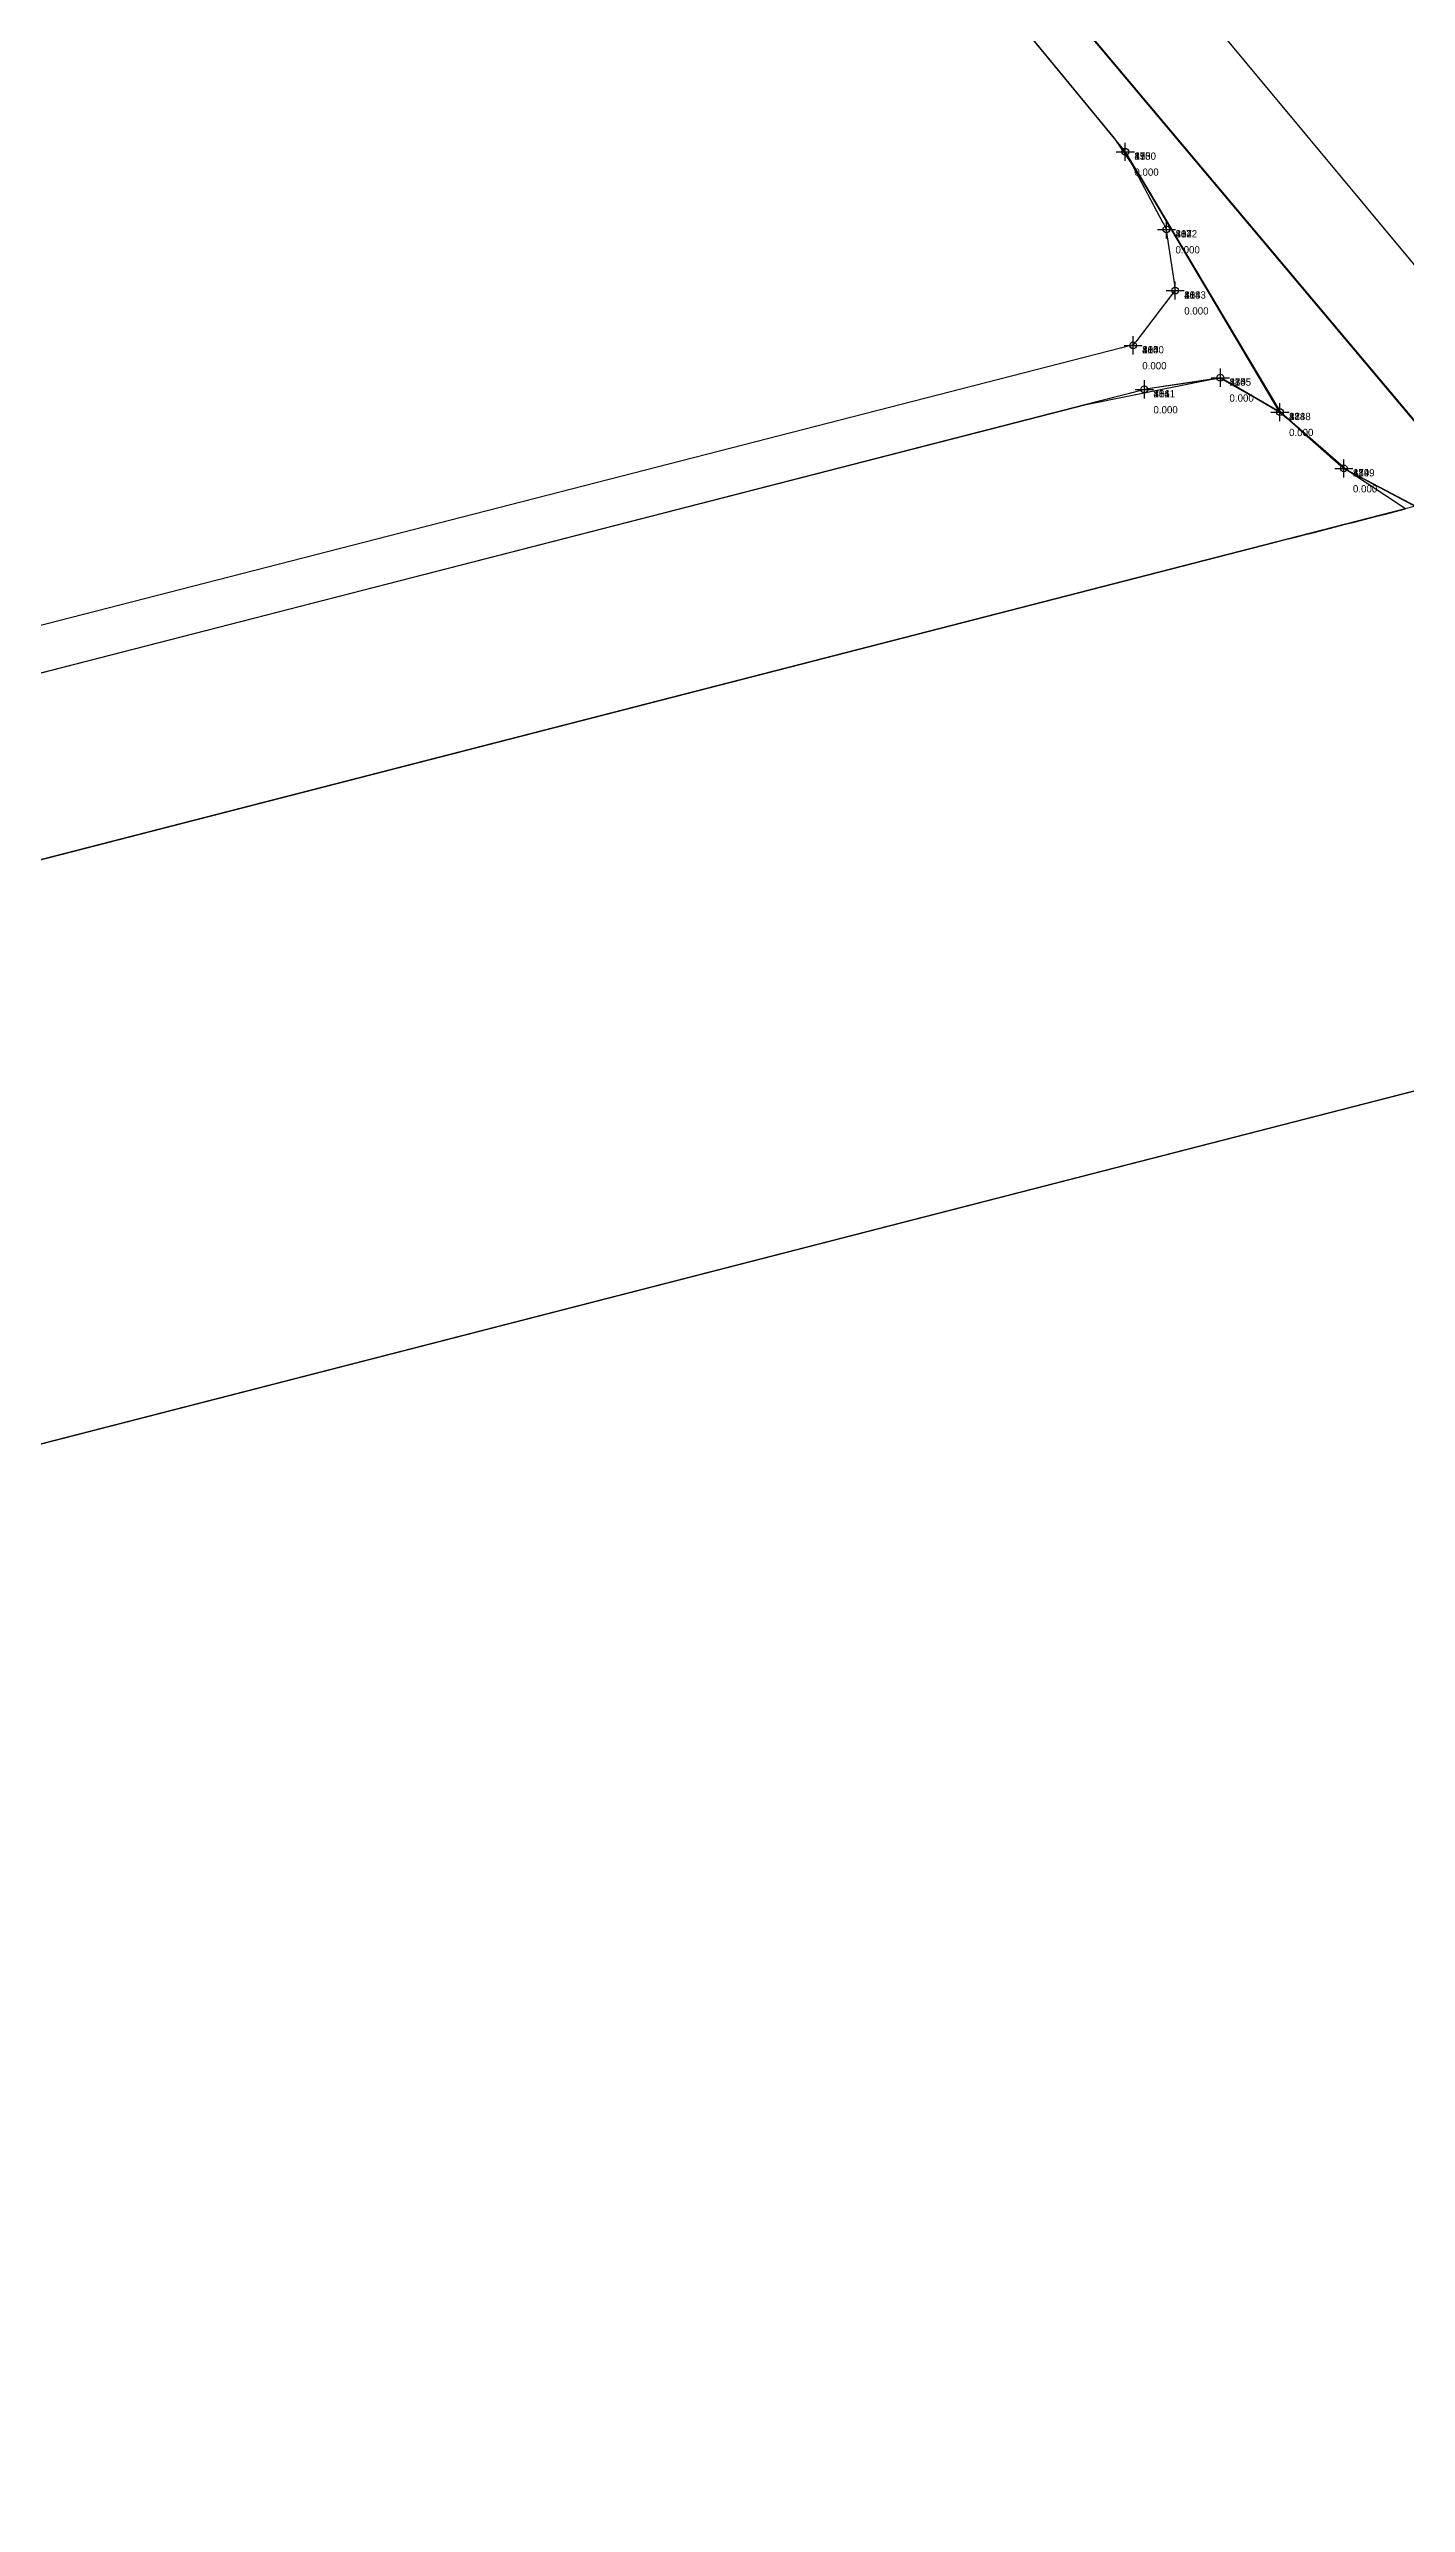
# Model space of a CAD drawing. Header units: metres. Extents: x 581016 to 32581287, y 5319908 to 5321142.
# Drawn here: x 581816.9 to 581966.3, y 5320415.5 to 5320685.7 of the extents above; entities that cross this region are included whole.
import ezdxf
from ezdxf.enums import TextEntityAlignment as Align

# ---------------------------------------------------------------- set-up
doc = ezdxf.new("R2010")
doc.units = ezdxf.units.M
doc.header["$PDMODE"] = 2
doc.header["$PDSIZE"] = 1
for name, color, linetype in [('Flurstuecksgrenzedxf', 7, 'Continuous'), ('Grenzpunktdxf', 7, 'Continuous'), ('PointHeights', 7, 'Continuous'), ('PointNames', 7, 'Continuous'), ('UmringLandwAckerlanddxf', 7, 'Continuous'), ('UmringPStrassenverkehrdxf', 7, 'Continuous'), ('UmringspolygonWegdxf', 7, 'Continuous')]:
    doc.layers.add(name, color=color, linetype=linetype)

msp = doc.modelspace()

# ---------------------------------------------------------------- linework, layer by layer
at = {"layer": 'Flurstuecksgrenzedxf', "color": 178}
for points in [[(581981.43, 5320644.83), (581909.57, 5320731.18)], [(581981.43, 5320644.83), (581909.57, 5320731.18)], [(581891.02, 5320728.22), (581935.37, 5320674.36), (581952.48, 5320645.63), (581953.13, 5320645.06), (581953.78, 5320644.48), (581954.42, 5320643.91), (581959.11, 5320639.78), (581959.98, 5320639.21), (581960.89, 5320638.73), (581968.41, 5320634.75)], [(581891.02, 5320728.22), (581935.37, 5320674.36), (581952.48, 5320645.63), (581953.13, 5320645.06), (581953.78, 5320644.48), (581954.42, 5320643.91), (581959.11, 5320639.78), (581959.98, 5320639.21), (581960.89, 5320638.73), (581968.41, 5320634.75)], [(581904.67, 5320719.13), (581976.99, 5320633.09)], [(581904.67, 5320719.13), (581976.99, 5320633.09)], [(581989.08, 5320618.7), (581914.6, 5320707.31)], [(581989.08, 5320618.7), (581914.6, 5320707.31)], [(581375.33, 5320503.89), (581924.63, 5320644.9), (581931.05, 5320646.55), (581945.07, 5320649.37), (581945.14, 5320649.38), (581945.21, 5320649.39), (581945.28, 5320649.4), (581945.35, 5320649.41), (581945.42, 5320649.43), (581945.49, 5320649.44), (581945.56, 5320649.45), (581945.63, 5320649.46), (581945.7, 5320649.47), (581945.77, 5320649.48), (581951.79, 5320646.05), (581951.83, 5320646.03), (581951.88, 5320646), (581951.92, 5320645.98), (581951.96, 5320645.95), (581952.01, 5320645.93), (581952.05, 5320645.9), (581952.09, 5320645.88), (581952.14, 5320645.85), (581952.18, 5320645.83), (581952.23, 5320645.8), (581952.27, 5320645.78), (581952.31, 5320645.75), (581952.36, 5320645.73), (581936.96, 5320671.69), (581936.85, 5320671.88), (581936.73, 5320672.07), (581936.62, 5320672.26), (581936.51, 5320672.45), (581936.39, 5320672.64), (581936.28, 5320672.83), (581936.16, 5320673.02), (581936.05, 5320673.21), (581935.94, 5320673.4), (581935.82, 5320673.6), (581935.71, 5320673.79), (581935.6, 5320673.98), (581935.48, 5320674.17), (581939.52, 5320666.52), (581939.6, 5320666.38), (581939.67, 5320666.24), (581939.75, 5320666.09), (581939.82, 5320665.95), (581940.77, 5320659.71), (581940.78, 5320659.66), (581940.78, 5320659.62), (581940.79, 5320659.57), (581940.8, 5320659.53), (581940.8, 5320659.48), (581940.81, 5320659.44), (581940.82, 5320659.39), (581940.82, 5320659.35), (581940.83, 5320659.3), (581940.83, 5320659.26), (581940.84, 5320659.21), (581940.85, 5320659.17), (581940.85, 5320659.12), (581936.66, 5320653.6), (581936.62, 5320653.55), (581936.59, 5320653.5), (581936.55, 5320653.45), (581936.51, 5320653.4), (581936.47, 5320653.35), (581936.43, 5320653.3), (581936.39, 5320653.25), (581936.36, 5320653.2), (581936.32, 5320653.15), (581936.28, 5320653.1), (581430.93, 5320523.32)], [(581375.33, 5320503.89), (581924.63, 5320644.9), (581931.05, 5320646.55), (581945.07, 5320649.37), (581945.14, 5320649.38), (581945.21, 5320649.39), (581945.28, 5320649.4), (581945.35, 5320649.41), (581945.42, 5320649.43), (581945.49, 5320649.44), (581945.56, 5320649.45), (581945.63, 5320649.46), (581945.7, 5320649.47), (581945.77, 5320649.48), (581951.79, 5320646.05), (581951.83, 5320646.03), (581951.88, 5320646), (581951.92, 5320645.98), (581951.96, 5320645.95), (581952.01, 5320645.93), (581952.05, 5320645.9), (581952.09, 5320645.88), (581952.14, 5320645.85), (581952.18, 5320645.83), (581952.23, 5320645.8), (581952.27, 5320645.78), (581952.31, 5320645.75), (581952.36, 5320645.73), (581936.96, 5320671.69), (581936.85, 5320671.88), (581936.73, 5320672.07), (581936.62, 5320672.26), (581936.51, 5320672.45), (581936.39, 5320672.64), (581936.28, 5320672.83), (581936.16, 5320673.02), (581936.05, 5320673.21), (581935.94, 5320673.4), (581935.82, 5320673.6), (581935.71, 5320673.79), (581935.6, 5320673.98), (581935.48, 5320674.17), (581939.52, 5320666.52), (581939.6, 5320666.38), (581939.67, 5320666.24), (581939.75, 5320666.09), (581939.82, 5320665.95), (581940.77, 5320659.71), (581940.78, 5320659.66), (581940.78, 5320659.62), (581940.79, 5320659.57), (581940.8, 5320659.53), (581940.8, 5320659.48), (581940.81, 5320659.44), (581940.82, 5320659.39), (581940.82, 5320659.35), (581940.83, 5320659.3), (581940.83, 5320659.26), (581940.84, 5320659.21), (581940.85, 5320659.17), (581940.85, 5320659.12), (581936.66, 5320653.6), (581936.62, 5320653.55), (581936.59, 5320653.5), (581936.55, 5320653.45), (581936.51, 5320653.4), (581936.47, 5320653.35), (581936.43, 5320653.3), (581936.39, 5320653.25), (581936.36, 5320653.2), (581936.32, 5320653.15), (581936.28, 5320653.1), (581430.93, 5320523.32)], [(581719.91, 5320571.73), (581951.92, 5320631.37), (581953.02, 5320631.66), (581954.12, 5320631.94), (581955.21, 5320632.22), (581956.31, 5320632.5), (581957.41, 5320632.79), (581958.51, 5320633.07), (581959.61, 5320633.35), (581960.71, 5320633.63), (581961.81, 5320633.92), (581962.91, 5320634.2), (581964.01, 5320634.48), (581965.11, 5320634.76), (581966.21, 5320635.05), (581959.82, 5320639.29), (581959.69, 5320639.36), (581959.56, 5320639.43), (581952.71, 5320645.42), (581952.56, 5320645.56), (581946.24, 5320649.26), (581946.2, 5320649.28), (581946.17, 5320649.3), (581946.13, 5320649.32), (581946.1, 5320649.34), (581946.06, 5320649.36), (581946.02, 5320649.38), (581945.99, 5320649.41), (581945.95, 5320649.43), (581945.91, 5320649.45), (581945.88, 5320649.47), (581937.84, 5320648.26), (581937.66, 5320648.23), (581754.56, 5320601.17)], [(581719.91, 5320571.73), (581951.92, 5320631.37), (581953.02, 5320631.66), (581954.12, 5320631.94), (581955.21, 5320632.22), (581956.31, 5320632.5), (581957.41, 5320632.79), (581958.51, 5320633.07), (581959.61, 5320633.35), (581960.71, 5320633.63), (581961.81, 5320633.92), (581962.91, 5320634.2), (581964.01, 5320634.48), (581965.11, 5320634.76), (581966.21, 5320635.05), (581959.82, 5320639.29), (581959.69, 5320639.36), (581959.56, 5320639.43), (581952.71, 5320645.42), (581952.56, 5320645.56), (581946.24, 5320649.26), (581946.2, 5320649.28), (581946.17, 5320649.3), (581946.13, 5320649.32), (581946.1, 5320649.34), (581946.06, 5320649.36), (581946.02, 5320649.38), (581945.99, 5320649.41), (581945.95, 5320649.43), (581945.91, 5320649.45), (581945.88, 5320649.47), (581937.84, 5320648.26), (581937.66, 5320648.23), (581754.56, 5320601.17)], [(581967.31, 5320635.33), (581735.3, 5320575.69), (581734.2, 5320575.4), (581733.1, 5320575.12), (581732.01, 5320574.84), (581730.91, 5320574.56), (581729.81, 5320574.27), (581728.71, 5320573.99), (581727.61, 5320573.71), (581726.51, 5320573.43), (581725.41, 5320573.14), (581724.31, 5320572.86), (581723.21, 5320572.58), (581722.11, 5320572.3), (581721.01, 5320572.01), (581718.71, 5320557.83), (581720.85, 5320544.66), (581729.83, 5320509.95), (581999.63, 5320579.3)], [(581967.31, 5320635.33), (581735.3, 5320575.69), (581734.2, 5320575.4), (581733.1, 5320575.12), (581732.01, 5320574.84), (581730.91, 5320574.56), (581729.81, 5320574.27), (581728.71, 5320573.99), (581727.61, 5320573.71), (581726.51, 5320573.43), (581725.41, 5320573.14), (581724.31, 5320572.86), (581723.21, 5320572.58), (581722.11, 5320572.3), (581721.01, 5320572.01), (581718.71, 5320557.83), (581720.85, 5320544.66), (581729.83, 5320509.95), (581999.63, 5320579.3)], [(581993.11, 5320577.62), (581729.83, 5320509.95), (581780.8, 5320313.02)], [(581993.11, 5320577.62), (581729.83, 5320509.95), (581780.8, 5320313.02)]]:
    msp.add_lwpolyline(points, dxfattribs=at)
at = {"layer": 'Grenzpunktdxf', "color": 178}
for centre in [(581935.37, 5320674.36), (581935.37, 5320674.36), (581935.37, 5320674.36), (581935.37, 5320674.36), (581939.9, 5320665.81), (581939.9, 5320665.81), (581939.9, 5320665.81), (581939.9, 5320665.81), (581940.86, 5320659.08), (581940.86, 5320659.08), (581940.86, 5320659.08), (581940.86, 5320659.08), (581936.24, 5320653.05), (581936.24, 5320653.05), (581936.24, 5320653.05), (581936.24, 5320653.05), (581937.47, 5320648.2), (581937.47, 5320648.2), (581937.47, 5320648.2), (581937.47, 5320648.2), (581945.84, 5320649.49), (581945.84, 5320649.49), (581945.84, 5320649.49), (581945.84, 5320649.49), (581952.4, 5320645.7), (581952.4, 5320645.7), (581952.4, 5320645.7), (581952.4, 5320645.7), (581959.43, 5320639.5), (581959.43, 5320639.5), (581959.43, 5320639.5), (581959.43, 5320639.5)]:
    msp.add_circle(centre, 0.375, dxfattribs=at)
at = {"layer": 'Grenzpunktdxf', "linetype": 'Continuous'}
for p in [(581935.37, 5320674.36), (581935.37, 5320674.36), (581935.37, 5320674.36), (581935.37, 5320674.36), (581939.9, 5320665.81), (581939.9, 5320665.81), (581939.9, 5320665.81), (581939.9, 5320665.81), (581940.86, 5320659.08), (581940.86, 5320659.08), (581940.86, 5320659.08), (581940.86, 5320659.08), (581936.24, 5320653.05), (581936.24, 5320653.05), (581936.24, 5320653.05), (581936.24, 5320653.05), (581937.47, 5320648.2), (581937.47, 5320648.2), (581937.47, 5320648.2), (581937.47, 5320648.2), (581945.84, 5320649.49), (581945.84, 5320649.49), (581945.84, 5320649.49), (581945.84, 5320649.49), (581952.4, 5320645.7), (581952.4, 5320645.7), (581952.4, 5320645.7), (581952.4, 5320645.7), (581959.43, 5320639.5), (581959.43, 5320639.5), (581959.43, 5320639.5), (581959.43, 5320639.5)]:
    msp.add_point(p, dxfattribs=at)
at = {"layer": 'UmringLandwAckerlanddxf', "color": 178}
msp.add_lwpolyline([(581968.77, 5320634.56), (581960.57, 5320638.9), (581960.14, 5320639.12), (581959.71, 5320639.35), (581952.59, 5320645.53), (581952.09, 5320645.88), (581947.16, 5320648.73), (581947.04, 5320648.8), (581946.92, 5320648.86), (581946.8, 5320648.93), (581946.68, 5320649), (581946.56, 5320649.07), (581946.44, 5320649.14), (581946.32, 5320649.21), (581946.2, 5320649.28), (581946.08, 5320649.35), (581945.96, 5320649.42), (581937.86, 5320648.26), (581932.34, 5320646.88), (581744.93, 5320598.7)], dxfattribs=at)
msp.add_lwpolyline([(581968.77, 5320634.56), (581960.57, 5320638.9), (581960.14, 5320639.12), (581959.71, 5320639.35), (581952.59, 5320645.53), (581952.09, 5320645.88), (581947.16, 5320648.73), (581947.04, 5320648.8), (581946.92, 5320648.86), (581946.8, 5320648.93), (581946.68, 5320649), (581946.56, 5320649.07), (581946.44, 5320649.14), (581946.32, 5320649.21), (581946.2, 5320649.28), (581946.08, 5320649.35), (581945.96, 5320649.42), (581937.86, 5320648.26), (581932.34, 5320646.88), (581744.93, 5320598.7)], dxfattribs=at)
at = {"layer": 'UmringPStrassenverkehrdxf', "color": 178}
for points in [[(581981.43, 5320644.83), (581909.57, 5320731.18)], [(581981.43, 5320644.83), (581909.57, 5320731.18)], [(581904.67, 5320719.13), (581976.99, 5320633.09)], [(581904.67, 5320719.13), (581976.99, 5320633.09)]]:
    msp.add_lwpolyline(points, dxfattribs=at)
at = {"layer": 'UmringspolygonWegdxf', "color": 178}
for points in [[(581971.38, 5320639.76), (581894.74, 5320730.94)], [(581971.38, 5320639.76), (581894.74, 5320730.94)], [(581895.95, 5320722.23), (581934.13, 5320675.87), (581937, 5320671.62), (581949.36, 5320650.82), (581950.97, 5320648.11), (581952.47, 5320645.63), (581953.14, 5320645.05), (581957.97, 5320640.79), (581958.8, 5320640.06), (581959.65, 5320639.38), (581968.25, 5320634.83)], [(581895.95, 5320722.23), (581934.13, 5320675.87), (581937, 5320671.62), (581949.36, 5320650.82), (581950.97, 5320648.11), (581952.47, 5320645.63), (581953.14, 5320645.05), (581957.97, 5320640.79), (581958.8, 5320640.06), (581959.65, 5320639.38), (581968.25, 5320634.83)], [(581375.33, 5320503.89), (581924.63, 5320644.9), (581931.05, 5320646.55), (581945.07, 5320649.37), (581945.14, 5320649.38), (581945.21, 5320649.39), (581945.28, 5320649.4), (581945.35, 5320649.41), (581945.42, 5320649.43), (581945.49, 5320649.44), (581945.56, 5320649.45), (581945.63, 5320649.46), (581945.7, 5320649.47), (581945.77, 5320649.48), (581951.79, 5320646.05), (581951.83, 5320646.03), (581951.88, 5320646), (581951.92, 5320645.98), (581951.96, 5320645.95), (581952.01, 5320645.93), (581952.05, 5320645.9), (581952.09, 5320645.88), (581952.14, 5320645.85), (581952.18, 5320645.83), (581952.23, 5320645.8), (581952.27, 5320645.78), (581952.31, 5320645.75), (581952.36, 5320645.73), (581936.96, 5320671.69), (581936.85, 5320671.88), (581936.73, 5320672.07), (581936.62, 5320672.26), (581936.51, 5320672.45), (581936.39, 5320672.64), (581936.28, 5320672.83), (581936.16, 5320673.02), (581936.05, 5320673.21), (581935.94, 5320673.4), (581935.82, 5320673.6), (581935.71, 5320673.79), (581935.6, 5320673.98), (581935.48, 5320674.17), (581939.52, 5320666.52), (581939.6, 5320666.38), (581939.67, 5320666.24), (581939.75, 5320666.09), (581939.82, 5320665.95), (581940.77, 5320659.71), (581940.78, 5320659.66), (581940.78, 5320659.62), (581940.79, 5320659.57), (581940.8, 5320659.53), (581940.8, 5320659.48), (581940.81, 5320659.44), (581940.82, 5320659.39), (581940.82, 5320659.35), (581940.83, 5320659.3), (581940.83, 5320659.26), (581940.84, 5320659.21), (581940.85, 5320659.17), (581940.85, 5320659.12), (581936.66, 5320653.6), (581936.62, 5320653.55), (581936.59, 5320653.5), (581936.55, 5320653.45), (581936.51, 5320653.4), (581936.47, 5320653.35), (581936.43, 5320653.3), (581936.39, 5320653.25), (581936.36, 5320653.2), (581936.32, 5320653.15), (581936.28, 5320653.1), (581430.93, 5320523.32)], [(581375.33, 5320503.89), (581924.63, 5320644.9), (581931.05, 5320646.55), (581945.07, 5320649.37), (581945.14, 5320649.38), (581945.21, 5320649.39), (581945.28, 5320649.4), (581945.35, 5320649.41), (581945.42, 5320649.43), (581945.49, 5320649.44), (581945.56, 5320649.45), (581945.63, 5320649.46), (581945.7, 5320649.47), (581945.77, 5320649.48), (581951.79, 5320646.05), (581951.83, 5320646.03), (581951.88, 5320646), (581951.92, 5320645.98), (581951.96, 5320645.95), (581952.01, 5320645.93), (581952.05, 5320645.9), (581952.09, 5320645.88), (581952.14, 5320645.85), (581952.18, 5320645.83), (581952.23, 5320645.8), (581952.27, 5320645.78), (581952.31, 5320645.75), (581952.36, 5320645.73), (581936.96, 5320671.69), (581936.85, 5320671.88), (581936.73, 5320672.07), (581936.62, 5320672.26), (581936.51, 5320672.45), (581936.39, 5320672.64), (581936.28, 5320672.83), (581936.16, 5320673.02), (581936.05, 5320673.21), (581935.94, 5320673.4), (581935.82, 5320673.6), (581935.71, 5320673.79), (581935.6, 5320673.98), (581935.48, 5320674.17), (581939.52, 5320666.52), (581939.6, 5320666.38), (581939.67, 5320666.24), (581939.75, 5320666.09), (581939.82, 5320665.95), (581940.77, 5320659.71), (581940.78, 5320659.66), (581940.78, 5320659.62), (581940.79, 5320659.57), (581940.8, 5320659.53), (581940.8, 5320659.48), (581940.81, 5320659.44), (581940.82, 5320659.39), (581940.82, 5320659.35), (581940.83, 5320659.3), (581940.83, 5320659.26), (581940.84, 5320659.21), (581940.85, 5320659.17), (581940.85, 5320659.12), (581936.66, 5320653.6), (581936.62, 5320653.55), (581936.59, 5320653.5), (581936.55, 5320653.45), (581936.51, 5320653.4), (581936.47, 5320653.35), (581936.43, 5320653.3), (581936.39, 5320653.25), (581936.36, 5320653.2), (581936.32, 5320653.15), (581936.28, 5320653.1), (581430.93, 5320523.32)]]:
    msp.add_lwpolyline(points, dxfattribs=at)

# ---------------------------------------------------------------- texts
at = {"layer": 'PointHeights', "linetype": 'Continuous'}
for p in [(581936.37, 5320672.52), (581936.37, 5320672.52), (581936.37, 5320672.52), (581936.37, 5320672.52), (581940.9, 5320663.97), (581940.9, 5320663.97), (581940.9, 5320663.97), (581940.9, 5320663.97), (581941.86, 5320657.24), (581941.86, 5320657.24), (581941.86, 5320657.24), (581941.86, 5320657.24), (581937.24, 5320651.21), (581937.24, 5320651.21), (581937.24, 5320651.21), (581937.24, 5320651.21), (581938.47, 5320646.36), (581938.47, 5320646.36), (581938.47, 5320646.36), (581938.47, 5320646.36), (581946.84, 5320647.65), (581946.84, 5320647.65), (581946.84, 5320647.65), (581946.84, 5320647.65), (581953.4, 5320643.86), (581953.4, 5320643.86), (581953.4, 5320643.86), (581953.4, 5320643.86), (581960.43, 5320637.66), (581960.43, 5320637.66), (581960.43, 5320637.66), (581960.43, 5320637.66)]:
    msp.add_text('0.000', height=0.8, dxfattribs=at).set_placement(p, align=Align.TOP_LEFT)
at = {"layer": 'PointNames', "linetype": 'Continuous'}
for s, p in [('455', (581936.37, 5320674.28)), ('870', (581936.37, 5320674.28)), ('195', (581936.37, 5320674.28)), ('1130', (581936.37, 5320674.28)), ('467', (581940.9, 5320665.73)), ('207', (581940.9, 5320665.73)), ('882', (581940.9, 5320665.73)), ('1142', (581940.9, 5320665.73)), ('468', (581941.86, 5320659)), ('208', (581941.86, 5320659)), ('883', (581941.86, 5320659)), ('1143', (581941.86, 5320659)), ('465', (581937.24, 5320652.97)), ('205', (581937.24, 5320652.97)), ('880', (581937.24, 5320652.97)), ('1140', (581937.24, 5320652.97)), ('470', (581946.84, 5320649.41)), ('210', (581946.84, 5320649.41)), ('885', (581946.84, 5320649.41)), ('1145', (581946.84, 5320649.41)), ('466', (581938.47, 5320648.12)), ('206', (581938.47, 5320648.12)), ('881', (581938.47, 5320648.12)), ('1141', (581938.47, 5320648.12)), ('473', (581953.4, 5320645.62)), ('213', (581953.4, 5320645.62)), ('888', (581953.4, 5320645.62)), ('1148', (581953.4, 5320645.62)), ('474', (581960.43, 5320639.42)), ('214', (581960.43, 5320639.42)), ('889', (581960.43, 5320639.42)), ('1149', (581960.43, 5320639.42))]:
    msp.add_text(s, height=0.8, dxfattribs=at).set_placement(p, align=Align.TOP_LEFT)

doc.saveas('drawing.dxf')
